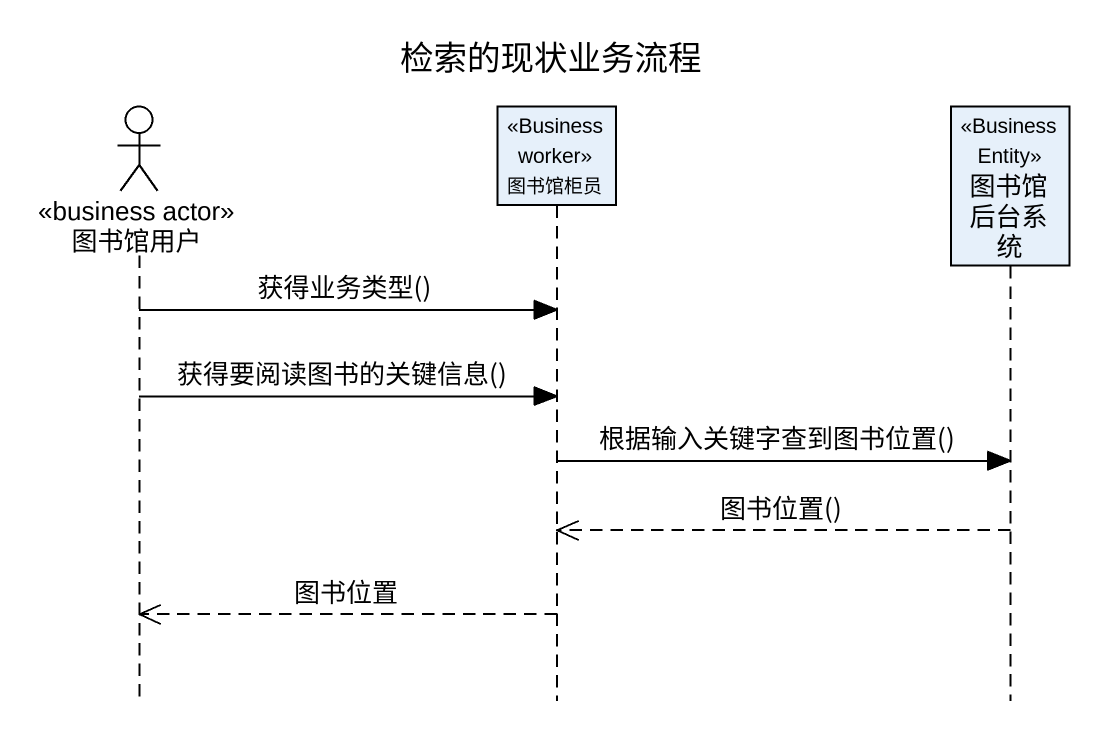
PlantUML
@startuml
title 检索的现状业务流程
hide footbox
actor 图书馆用户 <<business actor>>
participant 图书馆柜员 <<Business worker>>
participant 图书馆后台系统 <<Business Entity>>

图书馆用户 -> 图书馆柜员 : 获得业务类型()
图书馆用户 -> 图书馆柜员 : 获得要阅读图书的关键信息()
图书馆柜员 -> 图书馆后台系统 : 根据输入关键字查到图书位置()
图书馆后台系统 -->> 图书馆柜员 : 图书位置()
图书馆柜员 -->> 图书馆用户 : 图书位置
@enduml
